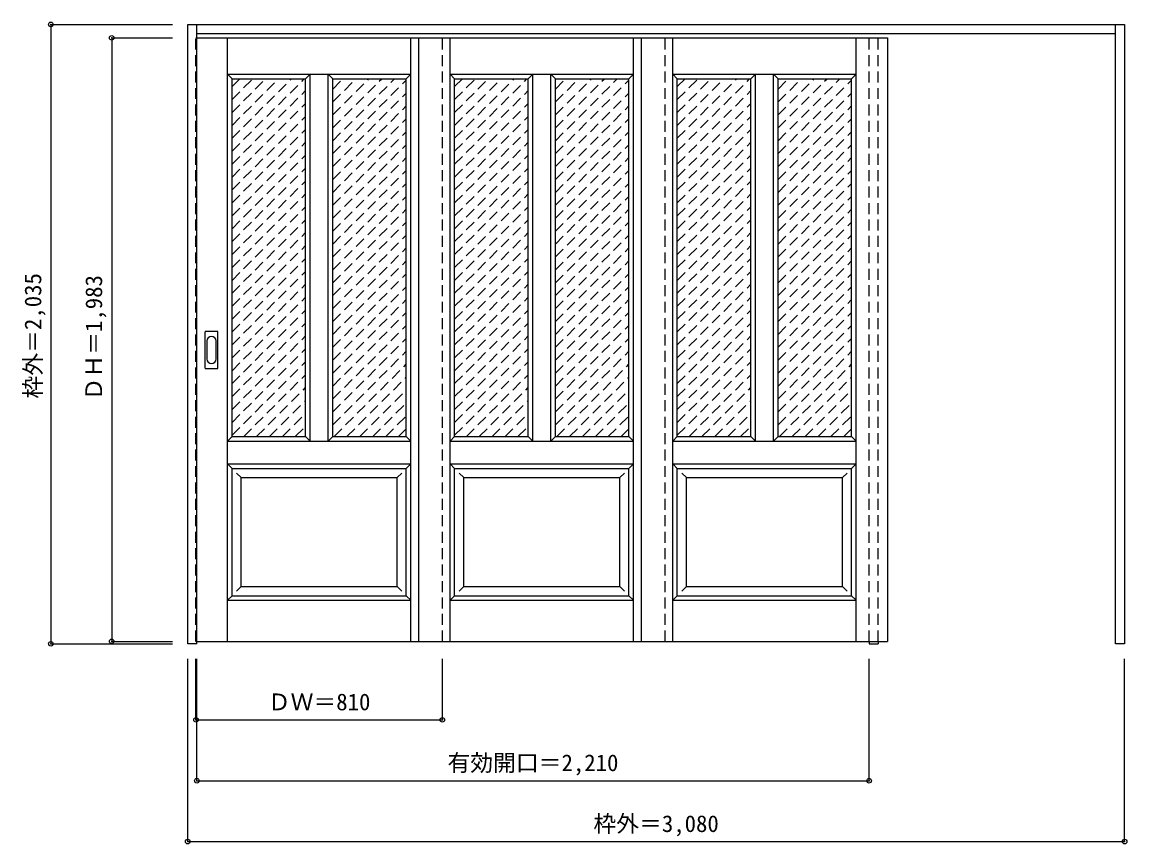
# Model space of a CAD drawing. Units: millimetres, scale not verified. Extents: x -1639 to 1993, y -1676 to 1024.
import ezdxf
from ezdxf.enums import TextEntityAlignment as Align

# ---------------------------------------------------------------- set-up
doc = ezdxf.new("R2010")
doc.units = ezdxf.units.MM
doc.header["$LTSCALE"] = 30
doc.header["$PDMODE"] = 32
doc.header["$PDSIZE"] = 15
doc.linetypes.add('DASHED1', pattern=[1.8, 1.2, -0.6])
doc.layers.add('0-0', color=4, linetype='DASHED1')
doc.layers.add('0-1_寸法', color=7, linetype='Continuous')
doc.styles.add('ＭＳ ゴシック', font='')
doc.styles.get('ＭＳ ゴシック').set_extended_font_data('MS Gothic')

msp = doc.modelspace()

# ---------------------------------------------------------------- linework, layer by layer
at = {"layer": '0-0', "color": 3, "linetype": 'Continuous'}
for p, q in [((-1064.18, -1018.37), (-1064.18, 1016.63)), ((-1064.18, 986.63), (1955.82, 986.63)), ((1955.82, -1018.37), (1955.82, 1016.63)), ((-335.18, 972.63), (-335.18, -1010.37)), ((396.82, 972.63), (396.82, -1010.37)), ((-948.68, -337.37), (-948.68, 837.63)), ((-948.68, 837.63), (-707.18, 837.63)), ((-707.18, -337.37), (-707.18, 837.63)), ((-617.18, 837.63), (-375.68, 837.63)), ((-617.18, -337.37), (-617.18, 837.63)), ((-375.68, -337.37), (-375.68, 837.63)), ((-216.68, -337.37), (-216.68, 837.63)), ((-216.68, 837.63), (24.82, 837.63)), ((24.82, -337.37), (24.82, 837.63)), ((114.82, 837.63), (356.32, 837.63)), ((114.82, -337.37), (114.82, 837.63)), ((356.32, -337.37), (356.32, 837.63)), ((515.32, -337.37), (515.32, 837.63)), ((515.32, 837.63), (756.82, 837.63)), ((756.82, -337.37), (756.82, 837.63)), ((846.82, 837.63), (1088.32, 837.63)), ((846.82, -337.37), (846.82, 837.63)), ((1088.32, -337.37), (1088.32, 837.63)), ((-1037.18, -112.37), (-1037.18, 6.63)), ((-996.68, 8.13), (-1035.68, 8.13)), ((-995.18, -112.37), (-995.18, 6.63)), ((-1035.68, -113.87), (-996.68, -113.87)), ((-948.68, -337.37), (-707.18, -337.37)), ((-617.18, -337.37), (-375.68, -337.37)), ((-216.68, -337.37), (24.82, -337.37)), ((114.82, -337.37), (356.32, -337.37)), ((515.32, -337.37), (756.82, -337.37)), ((846.82, -337.37), (1088.32, -337.37)), ((-948.68, -442.37), (-375.68, -442.37)), ((-948.68, -860.37), (-948.68, -442.37)), ((-375.68, -860.37), (-375.68, -442.37)), ((-216.68, -442.37), (356.32, -442.37)), ((-216.68, -860.37), (-216.68, -442.37)), ((356.32, -860.37), (356.32, -442.37)), ((515.32, -442.37), (1088.32, -442.37)), ((515.32, -860.37), (515.32, -442.37)), ((1088.32, -860.37), (1088.32, -442.37)), ((-948.68, -860.37), (-375.68, -860.37)), ((-216.68, -860.37), (356.32, -860.37)), ((515.32, -860.37), (1088.32, -860.37)), ((-1064.18, -1010.37), (1206.82, -1010.37)), ((1145.82, -1010.37), (1145.82, -1018.37)), ((1175.82, -1010.37), (1175.82, -1018.37)), ((1145.82, -1018.37), (1175.82, -1018.37)), ((1985.82, -1018.37), (1955.82, -1018.37))]:
    msp.add_line(p, q, dxfattribs=at)
at = {"layer": '0-0'}
for p, q in [((1145.82, -1010.37), (1145.82, 986.63)), ((1175.82, -1010.37), (1175.82, 986.63)), ((-1067.18, 972.63), (-1064.18, 972.63)), ((-1067.18, -1010.37), (-1067.18, 972.63)), ((-257.18, -1010.37), (-257.18, 972.63)), ((474.82, -1010.37), (474.82, 972.63)), ((-948.68, 599.95), (-711, 837.63)), ((-948.68, 642.38), (-753.43, 837.63)), ((-948.68, 684.81), (-795.85, 837.63)), ((-948.68, 727.23), (-838.28, 837.63)), ((-948.68, 769.66), (-880.7, 837.63)), ((-948.68, 812.09), (-923.13, 837.63)), ((-617.18, 634.47), (-414.01, 837.63)), ((-617.18, 676.9), (-456.44, 837.63)), ((-617.18, 719.32), (-498.87, 837.63)), ((-617.18, 761.75), (-541.29, 837.63)), ((-617.18, 804.17), (-583.72, 837.63)), ((-216.68, 599.95), (21, 837.63)), ((-216.68, 642.38), (-21.43, 837.63)), ((-216.68, 684.81), (-63.85, 837.63)), ((-216.68, 727.23), (-106.28, 837.63)), ((-216.68, 769.66), (-148.7, 837.63)), ((-216.68, 812.09), (-191.13, 837.63)), ((114.82, 634.47), (317.99, 837.63)), ((114.82, 676.9), (275.56, 837.63)), ((114.82, 719.32), (233.13, 837.63)), ((114.82, 761.75), (190.71, 837.63)), ((114.82, 804.17), (148.28, 837.63)), ((515.32, 599.95), (753, 837.63)), ((515.32, 642.38), (710.57, 837.63)), ((515.32, 684.81), (668.15, 837.63)), ((515.32, 727.23), (625.72, 837.63)), ((515.32, 769.66), (583.3, 837.63)), ((515.32, 812.09), (540.87, 837.63)), ((846.82, 634.47), (1049.99, 837.63)), ((846.82, 676.9), (1007.56, 837.63)), ((846.82, 719.32), (965.13, 837.63)), ((846.82, 761.75), (922.71, 837.63)), ((846.82, 804.17), (880.28, 837.63)), ((-617.18, 592.04), (-375.68, 833.54)), ((114.82, 592.04), (356.32, 833.54)), ((846.82, 592.04), (1088.32, 833.54)), ((-948.68, 557.53), (-707.18, 799.03)), ((-617.18, 549.62), (-375.68, 791.12)), ((-216.68, 557.53), (24.82, 799.03)), ((114.82, 549.62), (356.32, 791.12)), ((515.32, 557.53), (756.82, 799.03)), ((846.82, 549.62), (1088.32, 791.12)), ((-948.68, 515.1), (-707.18, 756.6)), ((-617.18, 507.19), (-375.68, 748.69)), ((-216.68, 515.1), (24.82, 756.6)), ((114.82, 507.19), (356.32, 748.69)), ((515.32, 515.1), (756.82, 756.6)), ((846.82, 507.19), (1088.32, 748.69)), ((-948.68, 472.67), (-707.18, 714.17)), ((-617.18, 464.76), (-375.68, 706.26)), ((-216.68, 472.67), (24.82, 714.17)), ((114.82, 464.76), (356.32, 706.26)), ((515.32, 472.67), (756.82, 714.17)), ((846.82, 464.76), (1088.32, 706.26)), ((-948.68, 430.25), (-707.18, 671.75)), ((-617.18, 422.34), (-375.68, 663.84)), ((-216.68, 430.25), (24.82, 671.75)), ((114.82, 422.34), (356.32, 663.84)), ((515.32, 430.25), (756.82, 671.75)), ((846.82, 422.34), (1088.32, 663.84)), ((-948.68, 387.82), (-707.18, 629.32)), ((-617.18, 379.91), (-375.68, 621.41)), ((-216.68, 387.82), (24.82, 629.32)), ((114.82, 379.91), (356.32, 621.41)), ((515.32, 387.82), (756.82, 629.32)), ((846.82, 379.91), (1088.32, 621.41)), ((-948.68, 345.4), (-707.18, 586.9)), ((-216.68, 345.4), (24.82, 586.9)), ((515.32, 345.4), (756.82, 586.9)), ((-617.18, 337.48), (-375.68, 578.98)), ((114.82, 337.48), (356.32, 578.98)), ((846.82, 337.48), (1088.32, 578.98)), ((-948.68, 302.97), (-707.18, 544.47)), ((-617.18, 295.06), (-375.68, 536.56)), ((-216.68, 302.97), (24.82, 544.47)), ((114.82, 295.06), (356.32, 536.56)), ((515.32, 302.97), (756.82, 544.47)), ((846.82, 295.06), (1088.32, 536.56)), ((-948.68, 260.54), (-707.18, 502.04)), ((-617.18, 252.63), (-375.68, 494.13)), ((-216.68, 260.54), (24.82, 502.04)), ((114.82, 252.63), (356.32, 494.13)), ((515.32, 260.54), (756.82, 502.04)), ((846.82, 252.63), (1088.32, 494.13)), ((-948.68, 218.12), (-707.18, 459.62)), ((-617.18, 210.2), (-375.68, 451.7)), ((-216.68, 218.12), (24.82, 459.62)), ((114.82, 210.2), (356.32, 451.7)), ((515.32, 218.12), (756.82, 459.62)), ((846.82, 210.2), (1088.32, 451.7)), ((-948.68, 175.69), (-707.18, 417.19)), ((-617.18, 167.78), (-375.68, 409.28)), ((-216.68, 175.69), (24.82, 417.19)), ((114.82, 167.78), (356.32, 409.28)), ((515.32, 175.69), (756.82, 417.19)), ((846.82, 167.78), (1088.32, 409.28)), ((-948.68, 133.26), (-707.18, 374.76)), ((-617.18, 125.35), (-375.68, 366.85)), ((-216.68, 133.26), (24.82, 374.76)), ((114.82, 125.35), (356.32, 366.85)), ((515.32, 133.26), (756.82, 374.76)), ((846.82, 125.35), (1088.32, 366.85)), ((-948.68, 90.84), (-707.18, 332.34)), ((-216.68, 90.84), (24.82, 332.34)), ((515.32, 90.84), (756.82, 332.34)), ((-617.18, 82.93), (-375.68, 324.43)), ((114.82, 82.93), (356.32, 324.43)), ((846.82, 82.93), (1088.32, 324.43)), ((-948.68, 48.41), (-707.18, 289.91)), ((-617.18, 40.5), (-375.68, 282)), ((-216.68, 48.41), (24.82, 289.91)), ((114.82, 40.5), (356.32, 282)), ((515.32, 48.41), (756.82, 289.91)), ((846.82, 40.5), (1088.32, 282)), ((-948.68, 5.98), (-707.18, 247.48)), ((-617.18, -1.93), (-375.68, 239.57)), ((-216.68, 5.98), (24.82, 247.48)), ((114.82, -1.93), (356.32, 239.57)), ((515.32, 5.98), (756.82, 247.48)), ((846.82, -1.93), (1088.32, 239.57)), ((-948.68, -36.44), (-707.18, 205.06)), ((-617.18, -44.35), (-375.68, 197.15)), ((-216.68, -36.44), (24.82, 205.06)), ((114.82, -44.35), (356.32, 197.15)), ((515.32, -36.44), (756.82, 205.06)), ((846.82, -44.35), (1088.32, 197.15)), ((-948.68, -78.87), (-707.18, 162.63)), ((-617.18, -86.78), (-375.68, 154.72)), ((-216.68, -78.87), (24.82, 162.63)), ((114.82, -86.78), (356.32, 154.72)), ((515.32, -78.87), (756.82, 162.63)), ((846.82, -86.78), (1088.32, 154.72)), ((-948.68, -121.3), (-707.18, 120.2)), ((-617.18, -129.21), (-375.68, 112.29)), ((-216.68, -121.3), (24.82, 120.2)), ((114.82, -129.21), (356.32, 112.29)), ((515.32, -121.3), (756.82, 120.2)), ((846.82, -129.21), (1088.32, 112.29)), ((-948.68, -163.72), (-707.18, 77.78)), ((-216.68, -163.72), (24.82, 77.78)), ((515.32, -163.72), (756.82, 77.78)), ((-617.18, -171.63), (-375.68, 69.87)), ((114.82, -171.63), (356.32, 69.87)), ((846.82, -171.63), (1088.32, 69.87)), ((-948.68, -206.15), (-707.18, 35.35)), ((-617.18, -214.06), (-375.68, 27.44)), ((-216.68, -206.15), (24.82, 35.35)), ((114.82, -214.06), (356.32, 27.44)), ((515.32, -206.15), (756.82, 35.35)), ((846.82, -214.06), (1088.32, 27.44)), ((-948.68, -248.57), (-707.18, -7.07)), ((-617.18, -256.49), (-375.68, -14.99)), ((-216.68, -248.57), (24.82, -7.07)), ((114.82, -256.49), (356.32, -14.99)), ((515.32, -248.57), (756.82, -7.07)), ((846.82, -256.49), (1088.32, -14.99)), ((-948.68, -291), (-707.18, -49.5)), ((-617.18, -298.91), (-375.68, -57.41)), ((-216.68, -291), (24.82, -49.5)), ((114.82, -298.91), (356.32, -57.41)), ((515.32, -291), (756.82, -49.5)), ((846.82, -298.91), (1088.32, -57.41)), ((-948.68, -333.43), (-707.18, -91.93)), ((-613.21, -337.37), (-375.68, -99.84)), ((-216.68, -333.43), (24.82, -91.93)), ((118.79, -337.37), (356.32, -99.84)), ((515.32, -333.43), (756.82, -91.93)), ((850.79, -337.37), (1088.32, -99.84)), ((-910.19, -337.37), (-707.18, -134.35)), ((-570.78, -337.37), (-375.68, -142.26)), ((-178.19, -337.37), (24.82, -134.35)), ((161.22, -337.37), (356.32, -142.26)), ((553.81, -337.37), (756.82, -134.35)), ((893.22, -337.37), (1088.32, -142.26)), ((-867.77, -337.37), (-707.18, -176.78)), ((-135.77, -337.37), (24.82, -176.78)), ((596.23, -337.37), (756.82, -176.78)), ((-528.35, -337.37), (-375.68, -184.69)), ((203.65, -337.37), (356.32, -184.69)), ((935.65, -337.37), (1088.32, -184.69)), ((-825.34, -337.37), (-707.18, -219.21)), ((-485.93, -337.37), (-375.68, -227.12)), ((-93.34, -337.37), (24.82, -219.21)), ((246.07, -337.37), (356.32, -227.12)), ((638.66, -337.37), (756.82, -219.21)), ((978.07, -337.37), (1088.32, -227.12)), ((-782.91, -337.37), (-707.18, -261.63)), ((-443.5, -337.37), (-375.68, -269.54)), ((-50.91, -337.37), (24.82, -261.63)), ((288.5, -337.37), (356.32, -269.54)), ((681.09, -337.37), (756.82, -261.63)), ((1020.5, -337.37), (1088.32, -269.54)), ((-740.49, -337.37), (-707.18, -304.06)), ((-401.07, -337.37), (-375.68, -311.97)), ((-8.49, -337.37), (24.82, -304.06)), ((330.93, -337.37), (356.32, -311.97)), ((723.51, -337.37), (756.82, -304.06)), ((1062.93, -337.37), (1088.32, -311.97)), ((-1064.18, -1010.37), (-1067.18, -1010.37))]:
    msp.add_line(p, q, dxfattribs=at)
at = {"layer": '0-0', "color": 7, "linetype": 'Continuous'}
for p, q in [((-963.68, -1010.37), (-963.68, 972.63)), ((-360.68, -1010.37), (-360.68, 972.63)), ((-231.68, -1010.37), (-231.68, 972.63)), ((371.32, -1010.37), (371.32, 972.63)), ((500.32, -1010.37), (500.32, 972.63)), ((1103.32, -1010.37), (1103.32, 972.63)), ((-963.68, 852.63), (-948.68, 837.63)), ((-963.68, 852.63), (-360.68, 852.63)), ((-692.18, 852.63), (-707.18, 837.63)), ((-692.18, -352.37), (-692.18, 852.63)), ((-632.18, 852.63), (-617.18, 837.63)), ((-632.18, -352.37), (-632.18, 852.63)), ((-360.68, 852.63), (-375.68, 837.63)), ((-231.68, 852.63), (-216.68, 837.63)), ((-231.68, 852.63), (371.32, 852.63)), ((39.82, 852.63), (24.82, 837.63)), ((39.82, -352.37), (39.82, 852.63)), ((99.82, 852.63), (114.82, 837.63)), ((99.82, -352.37), (99.82, 852.63)), ((371.32, 852.63), (356.32, 837.63)), ((500.32, 852.63), (515.32, 837.63)), ((500.32, 852.63), (1103.32, 852.63)), ((771.82, 852.63), (756.82, 837.63)), ((771.82, -352.37), (771.82, 852.63)), ((831.82, 852.63), (846.82, 837.63)), ((831.82, -352.37), (831.82, 852.63)), ((1103.32, 852.63), (1088.32, 837.63)), ((-1031.18, -23.27), (-1031.18, -82.47)), ((-1001.18, -82.47), (-1001.18, -23.27)), ((-948.68, -337.37), (-963.68, -352.37)), ((-963.68, -352.37), (-360.68, -352.37)), ((-707.18, -337.37), (-692.18, -352.37)), ((-632.18, -352.37), (-617.18, -337.37)), ((-375.68, -337.37), (-360.68, -352.37)), ((-216.68, -337.37), (-231.68, -352.37)), ((-231.68, -352.37), (371.32, -352.37)), ((24.82, -337.37), (39.82, -352.37)), ((99.82, -352.37), (114.82, -337.37)), ((356.32, -337.37), (371.32, -352.37)), ((515.32, -337.37), (500.32, -352.37)), ((500.32, -352.37), (1103.32, -352.37)), ((756.82, -337.37), (771.82, -352.37)), ((831.82, -352.37), (846.82, -337.37)), ((1088.32, -337.37), (1103.32, -352.37)), ((-963.68, -427.37), (-948.68, -442.37)), ((-963.68, -427.37), (-360.68, -427.37)), ((-360.68, -427.37), (-375.68, -442.37)), ((-231.68, -427.37), (-216.68, -442.37)), ((-231.68, -427.37), (371.32, -427.37)), ((371.32, -427.37), (356.32, -442.37)), ((500.32, -427.37), (515.32, -442.37)), ((500.32, -427.37), (1103.32, -427.37)), ((1103.32, -427.37), (1088.32, -442.37)), ((-933.68, -457.37), (-918.68, -472.37)), ((-390.68, -457.37), (-405.68, -472.37)), ((-201.68, -457.37), (-186.68, -472.37)), ((341.32, -457.37), (326.32, -472.37)), ((530.32, -457.37), (545.32, -472.37)), ((1073.32, -457.37), (1058.32, -472.37)), ((-918.68, -830.37), (-918.68, -472.37)), ((-918.68, -472.37), (-405.68, -472.37)), ((-405.68, -830.37), (-405.68, -472.37)), ((-186.68, -830.37), (-186.68, -472.37)), ((-186.68, -472.37), (326.32, -472.37)), ((326.32, -830.37), (326.32, -472.37)), ((545.32, -830.37), (545.32, -472.37)), ((545.32, -472.37), (1058.32, -472.37)), ((1058.32, -830.37), (1058.32, -472.37)), ((-918.68, -830.37), (-933.68, -845.37)), ((-918.68, -830.37), (-405.68, -830.37)), ((-405.68, -830.37), (-390.68, -845.37)), ((-186.68, -830.37), (-201.68, -845.37)), ((-186.68, -830.37), (326.32, -830.37)), ((326.32, -830.37), (341.32, -845.37)), ((545.32, -830.37), (530.32, -845.37)), ((545.32, -830.37), (1058.32, -830.37)), ((1058.32, -830.37), (1073.32, -845.37)), ((-948.68, -860.37), (-963.68, -875.37)), ((-375.68, -860.37), (-360.68, -875.37)), ((-216.68, -860.37), (-231.68, -875.37)), ((356.32, -860.37), (371.32, -875.37)), ((515.32, -860.37), (500.32, -875.37)), ((1088.32, -860.37), (1103.32, -875.37)), ((-963.68, -875.37), (-360.68, -875.37)), ((-231.68, -875.37), (371.32, -875.37)), ((500.32, -875.37), (1103.32, -875.37))]:
    msp.add_line(p, q, dxfattribs=at)
at = {"layer": '0-0', "color": 3, "linetype": 'Continuous'}
for points in [[(-1064.18, -1018.37), (-1094.18, -1018.37), (-1094.18, 1016.63)], [(-1094.18, 1016.63), (1985.82, 1016.63), (1985.82, -1018.37)], [(-1064.18, 972.63), (1206.82, 972.63), (1206.82, -1010.37)]]:
    msp.add_lwpolyline(points, dxfattribs=at)
for centre, start, end in [((-1035.68, 6.63), 90, 180), ((-996.68, 6.63), 0, 90), ((-1035.68, -112.37), 180, 270), ((-996.68, -112.37), 270, 0)]:
    msp.add_arc(centre, 1.5, start, end, dxfattribs=at)
at = {"layer": '0-0', "color": 7, "linetype": 'Continuous'}
for centre, start, end in [((-1016.18, -23.27), 0, 180), ((-1016.18, -82.47), 180, 0)]:
    msp.add_arc(centre, 15, start, end, dxfattribs=at)
at = {"layer": '0-1_寸法', "color": 4}
for p, q in [((-1544.18, 1016.63), (-1144.18, 1016.63)), ((-1544.18, 1016.63), (-1544.18, -1018.37)), ((-1344.18, 972.63), (-1344.18, -1010.37)), ((-1344.18, 972.63), (-1144.18, 972.63)), ((-1344.18, -1010.37), (-1144.18, -1010.37)), ((-1544.18, -1018.37), (-1144.18, -1018.37)), ((-1094.18, -1668.37), (-1094.18, -1068.37)), ((-1067.18, -1268.37), (-1067.18, -1068.37)), ((-1064.18, -1468.37), (-1064.18, -1068.37)), ((-257.18, -1268.37), (-257.18, -1068.37)), ((1145.82, -1468.37), (1145.82, -1068.37)), ((1985.82, -1668.37), (1985.82, -1068.37)), ((-1067.18, -1268.37), (-257.18, -1268.37)), ((-1064.18, -1468.37), (1145.82, -1468.37)), ((-1094.18, -1668.37), (1985.82, -1668.37))]:
    msp.add_line(p, q, dxfattribs=at)
at = {"layer": '0-1_寸法'}
for p in [(-1544.18, 1016.63), (-1344.18, 972.63), (-1544.18, -1018.37), (-1344.18, -1010.37), (-1067.18, -1268.37), (-257.18, -1268.37), (-1064.18, -1468.37), (1145.82, -1468.37), (-1094.18, -1668.37), (1985.82, -1668.37)]:
    msp.add_point(p, dxfattribs=at)

# ---------------------------------------------------------------- texts
at = {"layer": '0-1_寸法', "style": 'ＭＳ ゴシック'}
for s, p in [('枠外＝2,035', (-1559.18, -212.62)), ('ＤＨ＝1,983', (-1359.18, -219.12))]:
    msp.add_text(s, height=54.99, rotation=90, dxfattribs=at).set_placement(p, align=Align.BOTTOM_LEFT)
for s, p in [('ＤＷ＝810', (-830.93, -1253.37)), ('有効開口＝2,210', (-240.43, -1453.37)), ('枠外＝3,080', (239.57, -1653.37))]:
    msp.add_text(s, height=54.99, dxfattribs=at).set_placement(p, align=Align.BOTTOM_LEFT)

doc.saveas('drawing.dxf')
